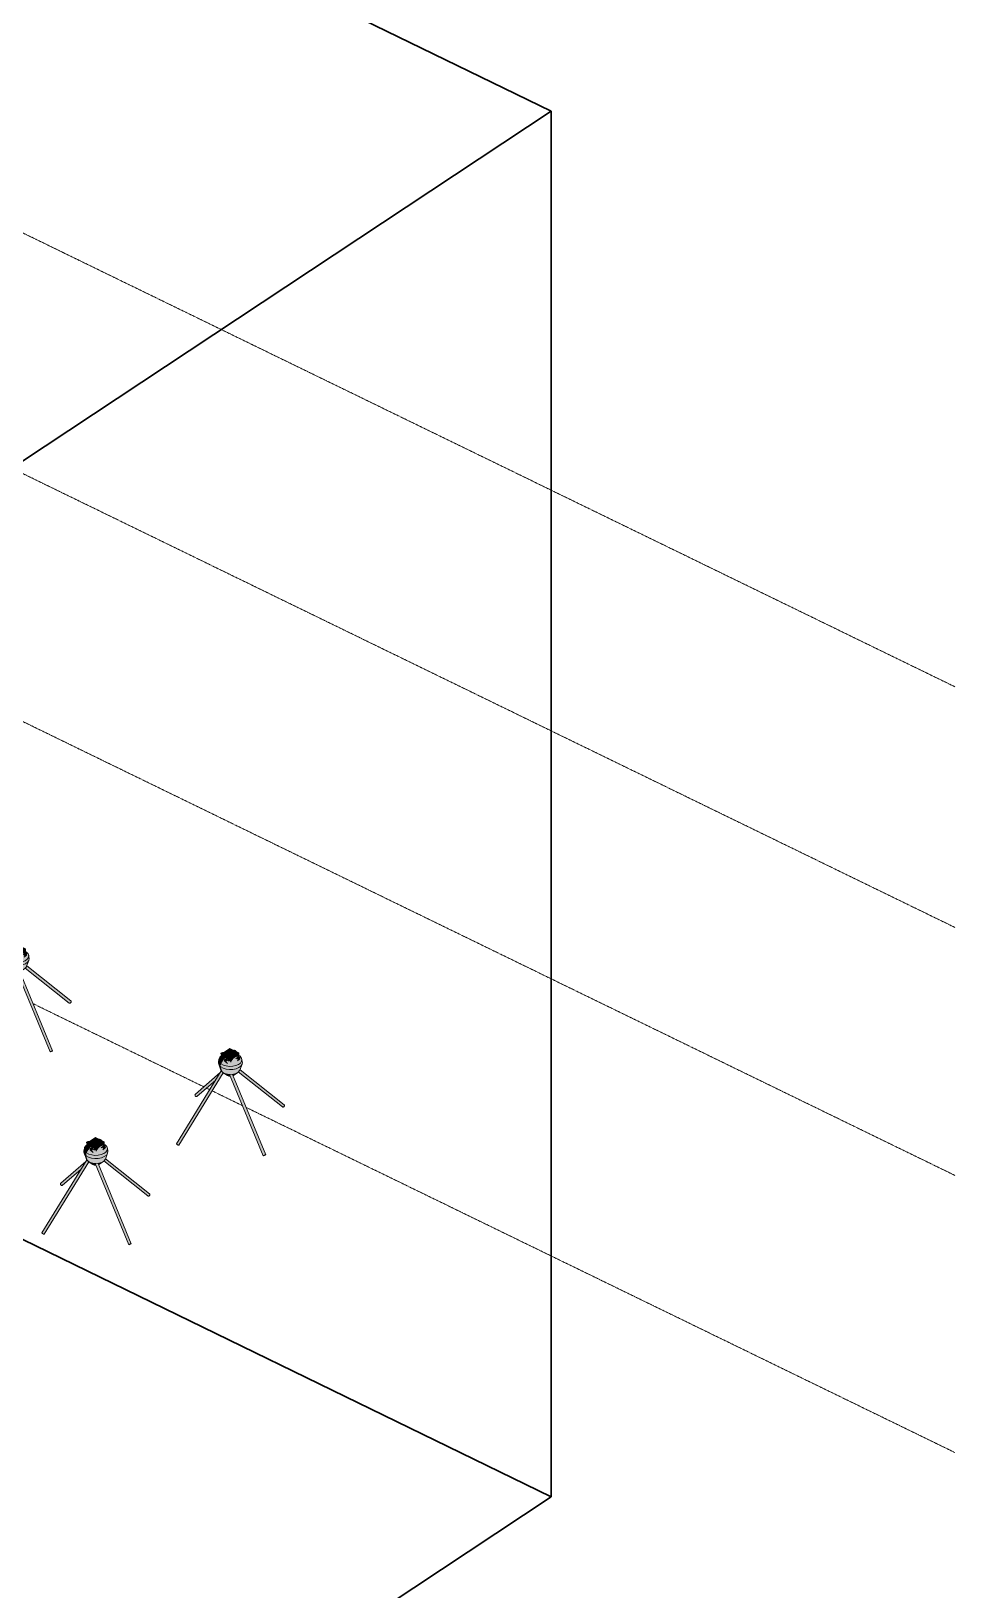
# Model space of a CAD drawing. Header units: inches. Extents: x -4071 to 5659, y -7640 to 11458.
# Drawn here: x 4904 to 5321, y -3113 to -2409 of the extents above; entities that cross this region are included whole.
import ezdxf

# ---------------------------------------------------------------- set-up
doc = ezdxf.new("R2010")
doc.units = ezdxf.units.IN
doc.header["$MEASUREMENT"] = 0
doc.linetypes.add('Grid Line 1_2_', pattern=[0.875, 0.5, -0.125, 0.125, -0.125])
for name, color, linetype, lineweight in [('A-FLOR-LEVL', 51, 'Continuous', 9), ('G-ANNO-SYMB', 111, 'Continuous', 30), ('S-FNDN', 32, 'Continuous', 18)]:
    doc.layers.add(name, color=color, linetype=linetype, lineweight=lineweight)

# ---------------------------------------------------------------- blocks, each defined once
blk = doc.blocks.new('316600 - Special Foundations - Diamond Pier - Generic - 316600 - Special Foundations - Diamond Pier - Generic-562664-FOUNDATION - 3D - VIEW 2')
at = {"layer": 'S-FNDN', "lineweight": 9}
h = blk.add_hatch(color=9, dxfattribs=at)
h.paths.add_polyline_path([(11675.95, -2864.93), (11696.13, -2831.83), (11696.05, -2831.77), (11675.87, -2864.86)], flags=0)
h.paths.add_polyline_path([(11701.89, -2822.65), (11701.83, -2822.55), (11701.82, -2822.61)], flags=0)
h = blk.add_hatch(color=9, dxfattribs=at)
h.paths.add_polyline_path([(11684.93, -2843.39), (11685.17, -2843.26), (11693.55, -2835.84), (11695.59, -2832.51), (11684.23, -2842.59), (11684.23, -2842.88), (11684.49, -2843.26), (11684.78, -2843.39)], flags=0)
h.paths.add_polyline_path([(11696.6, -2833.26), (11697.11, -2832.73), (11696.98, -2832.64), (11696.63, -2833.21)], flags=0)
h.paths.add_polyline_path([(11703.62, -2827.03), (11703.88, -2826.88), (11704.03, -2826.67), (11703.68, -2826.59), (11703.39, -2826.29), (11703.33, -2825.84), (11703.33, -2825.74), (11702.95, -2826.18), (11703.02, -2826.62), (11703.35, -2826.96), (11703.6, -2827.03)], flags=0)
h = blk.add_hatch(color=9, dxfattribs=at)
h.paths.add_polyline_path([(11685.07, -2843.36), (11685.66, -2842.87), (11685.08, -2843.34)], flags=0)
h.paths.add_polyline_path([(11703.74, -2827.01), (11704.22, -2826.62), (11703.75, -2827)], flags=0)
for points in [[(11695.83, -2830), (11695.91, -2828.51), (11695.29, -2827.85), (11694.99, -2827.03), (11694.8, -2828.39), (11695.11, -2829.23)], [(11695.99, -2828.6), (11697.85, -2825.96), (11696.4, -2825.84), (11696.31, -2824.9), (11695.5, -2825.6), (11695.07, -2826.43), (11694.99, -2827.03), (11695.29, -2827.85), (11695.99, -2828.59)], [(11699.76, -2831.24), (11701.91, -2831.06), (11703.27, -2830.67), (11704.29, -2830.14), (11704.92, -2829.67), (11705.47, -2828.85), (11705.59, -2827.98), (11705.34, -2826.99), (11705.23, -2827.56), (11704.74, -2828.28), (11703.48, -2829.1), (11702.14, -2829.56), (11700.61, -2829.76), (11699.11, -2829.71), (11697.81, -2829.44), (11696.63, -2828.97), (11695.99, -2828.65), (11695.93, -2830.05), (11697.36, -2830.76), (11698.86, -2831.12), (11699.62, -2831.22)], [(11700.37, -2827.94), (11700.34, -2826.04), (11696.4, -2824.12), (11696.48, -2825.98), (11697.41, -2825.92), (11698.22, -2826.1), (11699.01, -2826.54), (11700.14, -2827.66)], [(11700.37, -2826.06), (11703.98, -2823.67), (11700.01, -2821.73), (11696.51, -2824.17), (11700.35, -2826.04)], [(11698.08, -2827.54), (11698.55, -2827.08), (11698.6, -2826.99), (11698.46, -2826.51), (11698.21, -2826.46), (11697.9, -2826.59), (11697.55, -2827.13), (11697.81, -2827.54), (11698.07, -2827.54)], [(11700.37, -2827.94), (11701.48, -2826.43), (11702.42, -2825.68), (11703.04, -2825.47), (11703.98, -2825.52), (11703.98, -2823.67), (11700.37, -2826.06), (11700.37, -2827.91)], [(11704.03, -2826.67), (11704.33, -2826.5), (11704.45, -2826.19), (11704.42, -2825.97), (11704.06, -2825.6), (11703.49, -2825.6), (11703.33, -2825.84), (11703.5, -2826.43), (11703.76, -2826.59), (11704.02, -2826.66)], [(11676.85, -2865.43), (11676.97, -2865.26), (11696.89, -2832.57), (11696.33, -2832.04), (11696.2, -2831.93), (11675.95, -2864.93), (11676.8, -2865.42)], [(11696.66, -2832.41), (11695.83, -2830), (11695.11, -2829.23), (11696.21, -2831.91), (11696.66, -2832.4)], [(11700.22, -2833.42), (11701.71, -2833.25), (11702.79, -2832.94), (11703.94, -2832.16), (11704.46, -2831.45), (11705.27, -2829.14), (11704.74, -2829.8), (11703.57, -2830.54), (11702.19, -2831), (11701.26, -2831.19), (11699.11, -2831.16), (11697.73, -2830.88), (11696.48, -2830.37), (11695.83, -2830), (11696.78, -2832.48), (11697.64, -2832.96), (11699.15, -2833.33), (11700.2, -2833.42)]]:
    blk.add_hatch(color=9, dxfattribs=at).paths.add_polyline_path(points, flags=0)
h = blk.add_hatch(color=9, dxfattribs=at)
h.paths.add_polyline_path([(11715.02, -2870.14), (11715.88, -2869.78), (11700.8, -2833.51), (11699.95, -2833.64), (11699.94, -2833.67), (11715.02, -2870.13)], flags=0)
h.paths.add_polyline_path([(11696.4, -2825.11), (11696.48, -2824.06), (11696.85, -2823.76), (11696.77, -2823.58), (11695.93, -2823.97), (11696.4, -2825.1)], flags=0)
h = blk.add_hatch(color=9, dxfattribs=at)
h.paths.add_polyline_path([(11699.78, -2829.79), (11701.89, -2829.61), (11702.83, -2829.38), (11704.17, -2828.71), (11704.74, -2828.28), (11705.3, -2827.27), (11705.33, -2826.5), (11705.09, -2825.83), (11704.28, -2825.03), (11703.98, -2824.89), (11703.94, -2825.52), (11702.75, -2825.54), (11702.65, -2825.58), (11702.02, -2825.93), (11701.03, -2826.99), (11700.37, -2827.94), (11699.32, -2826.83), (11698.6, -2826.27), (11697.89, -2825.98), (11696.08, -2828.64), (11697.05, -2829.2), (11698.94, -2829.68), (11699.7, -2829.78)], flags=0)
h.paths.add_polyline_path([(11698.75, -2828.07), (11698.3, -2827.95), (11697.7, -2827.48), (11697.57, -2827.11), (11698.08, -2826.48), (11698.47, -2826.52), (11699.29, -2827.27), (11699.33, -2827.57), (11699.19, -2827.86), (11698.83, -2828.05), (11698.75, -2828.07)], flags=0)
h.paths.add_polyline_path([(11703.62, -2827.03), (11703.22, -2826.87), (11702.96, -2826.46), (11703, -2826.06), (11703.49, -2825.6), (11703.61, -2825.53), (11704.18, -2825.62), (11704.45, -2826.19), (11704.45, -2826.32), (11704.03, -2826.79), (11703.62, -2827.03)], flags=0)
h = blk.add_hatch(color=9, dxfattribs=at)
h.paths.add_polyline_path([(11715.88, -2869.78), (11716.15, -2869.61), (11701.14, -2833.52), (11700.91, -2833.58), (11715.86, -2869.73)], flags=0)
h.paths.add_polyline_path([(11696.87, -2823.81), (11697.1, -2823.53), (11696.99, -2823.49), (11696.8, -2823.64), (11696.85, -2823.76)], flags=0)
h = blk.add_hatch(color=9, dxfattribs=at)
h.paths.add_polyline_path([(11723.89, -2848.17), (11724.3, -2848.01), (11724.56, -2847.6), (11724.51, -2847.2), (11723.89, -2846.69), (11704.48, -2831.37), (11704.22, -2831.85), (11703.88, -2832.39), (11723.77, -2848.15)], flags=0)
h.paths.add_polyline_path([(11698.75, -2828.07), (11699.07, -2827.96), (11699.28, -2827.72), (11699.32, -2827.38), (11699.1, -2827.01), (11698.55, -2826.59), (11698.62, -2826.84), (11698.45, -2827.28), (11698.07, -2827.54), (11697.73, -2827.51), (11698.59, -2828.07), (11698.74, -2828.07)], flags=0)
h = blk.add_hatch(color=9, dxfattribs=at)
h.paths.add_polyline_path([(11702.79, -2832.94), (11702.79, -2833.05), (11703.75, -2832.39)], flags=0)
h.paths.add_polyline_path([(11700.2, -2834.3), (11700.02, -2833.6), (11701.05, -2833.51), (11701.28, -2833.64), (11701.49, -2833.92), (11702.74, -2832.95), (11701.06, -2833.34), (11699.76, -2833.38), (11698.86, -2833.31), (11697.23, -2832.73), (11697.44, -2832.96), (11699.15, -2834.09), (11699.5, -2834.24), (11699.94, -2834.28)], flags=0)
at = {"layer": 'S-FNDN', "color": 143, "lineweight": 9}
for p, q in [((11695, -2826.59), (11694.8, -2827.92)), ((11695.91, -2823.93), (11696.37, -2825.03)), ((11696.21, -2823.81), (11696.09, -2823.86)), ((11700.01, -2821.73), (11696.4, -2824.12)), ((11696.4, -2824.12), (11700.37, -2826.06)), ((11696.4, -2825.99), (11696.4, -2824.12)), ((11697.14, -2823.63), (11697.07, -2823.45)), ((11698.86, -2823.5), (11697.52, -2824.21)), ((11697.7, -2827.48), (11698.93, -2828.46)), ((11699.65, -2827.43), (11698.48, -2826.5)), ((11703.98, -2823.67), (11700.01, -2821.73)), ((11700.37, -2826.06), (11703.98, -2823.67)), ((11700.37, -2826.06), (11700.37, -2827.94)), ((11702.86, -2824.21), (11701.52, -2823.5)), ((11701.76, -2822.46), (11701.71, -2822.54)), ((11701.91, -2822.61), (11702.02, -2822.69)), ((11703.48, -2825.61), (11702.63, -2826.35)), ((11703.75, -2824.68), (11703.31, -2824.44)), ((11703.41, -2827.34), (11704.3, -2826.55)), ((11703.98, -2825.52), (11703.98, -2823.67)), ((11704, -2824.82), (11704.39, -2825.09)), ((11705.58, -2827.92), (11705.38, -2826.59)), ((11696.06, -2831.75), (11675.81, -2864.77)), ((11676.87, -2865.43), (11696.96, -2832.68)), ((11695.61, -2832.5), (11684.37, -2842.34)), ((11694.9, -2828.83), (11695.91, -2831.46)), ((11696.56, -2833.33), (11697.2, -2832.77)), ((11696.77, -2832.49), (11698.85, -2833.96)), ((11699.82, -2833.39), (11715.02, -2870.14)), ((11716.17, -2869.66), (11701.21, -2833.47)), ((11701.42, -2834.03), (11701.72, -2833.8)), ((11701.53, -2833.96), (11703.61, -2832.49)), ((11703.79, -2832.32), (11723.65, -2848.09)), ((11704.47, -2831.46), (11705.48, -2828.83)), ((11724.43, -2847.11), (11704.52, -2831.3)), ((11685.2, -2843.28), (11693.39, -2836.1)), ((11685.19, -2843.28), (11685.07, -2843.36))]:
    blk.add_line(p, q, dxfattribs=at)
for points in [[(11695.83, -2830, 0), (11695.11, -2829.23, 0), (11694.79, -2828.37, 0), (11694.91, -2827.5, 0)], [(11695.99, -2828.6, 0), (11695.29, -2827.85, 0), (11694.99, -2827.03, 0), (11695.11, -2826.19, 0), (11695.64, -2825.4, 0), (11696.3, -2824.87, 0)], [(11705.59, -2827.98, 0), (11705.47, -2828.85, 0), (11704.92, -2829.67, 0), (11703.98, -2830.37, 0), (11702.74, -2830.89, 0), (11701.3, -2831.18, 0), (11699.76, -2831.24, 0), (11698.26, -2831.05, 0), (11696.91, -2830.62, 0), (11695.83, -2830, 0)], [(11695.91, -2823.93, 0), (11695.93, -2823.93, 0), (11695.99, -2823.9, 0), (11696.08, -2823.87, 0), (11696.2, -2823.82, 0), (11696.33, -2823.76, 0), (11696.48, -2823.7, 0), (11696.63, -2823.64, 0), (11696.77, -2823.58, 0)], [(11704.39, -2825.09, 0), (11705.09, -2825.83, 0), (11705.39, -2826.65, 0), (11705.27, -2827.49, 0), (11704.74, -2828.28, 0), (11703.85, -2828.95, 0), (11702.65, -2829.45, 0), (11701.26, -2829.74, 0), (11699.78, -2829.79, 0), (11698.33, -2829.61, 0), (11697.03, -2829.2, 0), (11695.99, -2828.6, 0)], [(11696.9, -2823.52, 0), (11696.78, -2823.57, 0), (11696.65, -2823.62, 0), (11696.5, -2823.69, 0), (11696.35, -2823.75, 0), (11696.21, -2823.81, 0)], [(11696.77, -2823.58, 0), (11696.89, -2823.53, 0), (11696.99, -2823.49, 0), (11697.05, -2823.46, 0), (11697.07, -2823.45, 0)], [(11698.47, -2826.5, 0), (11698.36, -2826.44, 0), (11698.23, -2826.42, 0), (11698.1, -2826.44, 0), (11697.96, -2826.49, 0), (11697.83, -2826.58, 0), (11697.72, -2826.7, 0), (11697.63, -2826.84, 0), (11697.57, -2826.99, 0), (11697.55, -2827.13, 0), (11697.57, -2827.27, 0), (11697.62, -2827.39, 0), (11697.7, -2827.48, 0)], [(11697.7, -2827.48, 0), (11697.81, -2827.54, 0), (11697.94, -2827.56, 0), (11698.08, -2827.54, 0), (11698.22, -2827.48, 0), (11698.35, -2827.39, 0), (11698.46, -2827.27, 0), (11698.54, -2827.14, 0), (11698.6, -2826.99, 0), (11698.62, -2826.84, 0), (11698.61, -2826.7, 0), (11698.55, -2826.59, 0), (11698.47, -2826.5, 0)], [(11702.68, -2822.96, 0), (11702.57, -2822.88, 0), (11702.44, -2822.79, 0), (11702.3, -2822.7, 0), (11702.16, -2822.62, 0), (11702.04, -2822.55, 0), (11701.92, -2822.5, 0), (11701.84, -2822.47, 0), (11701.78, -2822.45, 0), (11701.76, -2822.46, 0), (11701.77, -2822.49, 0), (11701.83, -2822.55, 0), (11701.91, -2822.61, 0)], [(11702.83, -2823.11, 0), (11702.81, -2823.08, 0), (11702.76, -2823.02, 0), (11702.68, -2822.96, 0)], [(11703.61, -2825.53, 0), (11703.49, -2825.6, 0), (11703.39, -2825.71, 0), (11703.33, -2825.84, 0), (11703.31, -2825.99, 0), (11703.33, -2826.14, 0), (11703.39, -2826.29, 0), (11703.48, -2826.43, 0), (11703.6, -2826.54, 0), (11703.73, -2826.62, 0), (11703.88, -2826.66, 0), (11704.03, -2826.67, 0), (11704.17, -2826.63, 0)], [(11704.17, -2826.63, 0), (11704.29, -2826.56, 0), (11704.39, -2826.45, 0), (11704.45, -2826.32, 0), (11704.47, -2826.17, 0), (11704.45, -2826.02, 0), (11704.39, -2825.87, 0), (11704.3, -2825.74, 0), (11704.18, -2825.62, 0), (11704.05, -2825.54, 0), (11703.9, -2825.5, 0), (11703.75, -2825.5, 0), (11703.61, -2825.53, 0)], [(11696.66, -2832.41, 0), (11696.04, -2831.72, 0), (11695.86, -2831.31, 0)], [(11704.47, -2831.46, 0), (11704.36, -2831.69, 0), (11703.75, -2832.39, 0), (11702.79, -2832.94, 0), (11701.57, -2833.3, 0), (11700.22, -2833.42, 0), (11698.86, -2833.31, 0), (11697.64, -2832.96, 0), (11696.66, -2832.41, 0)], [(11698.8, -2833.93, 0), (11699.5, -2834.24, 0), (11700.24, -2834.33, 0)], [(11685.07, -2843.36, 0), (11684.93, -2843.39, 0), (11684.78, -2843.39, 0), (11684.63, -2843.34, 0), (11684.49, -2843.26, 0), (11684.37, -2843.15, 0), (11684.28, -2843.02, 0), (11684.23, -2842.87, 0), (11684.21, -2842.71, 0), (11684.23, -2842.57, 0), (11684.29, -2842.44, 0), (11684.38, -2842.33, 0)], [(11724.43, -2847.11, 0), (11724.51, -2847.2, 0), (11724.56, -2847.32, 0), (11724.58, -2847.46, 0), (11724.56, -2847.6, 0), (11724.5, -2847.75, 0), (11724.41, -2847.89, 0), (11724.3, -2848.01, 0), (11724.17, -2848.1, 0), (11724.03, -2848.15, 0), (11723.89, -2848.17, 0), (11723.77, -2848.15, 0), (11723.66, -2848.1, 0)], [(11675.95, -2864.93, 0), (11675.87, -2864.86, 0), (11675.82, -2864.81, 0), (11675.8, -2864.78, 0), (11675.81, -2864.77, 0)], [(11676.87, -2865.42, 0), (11676.85, -2865.43, 0), (11676.8, -2865.42, 0), (11676.71, -2865.39, 0), (11676.6, -2865.33, 0), (11676.47, -2865.26, 0), (11676.33, -2865.18, 0), (11676.19, -2865.1, 0), (11676.06, -2865.01, 0), (11675.95, -2864.93, 0)], [(11715.88, -2869.78, 0), (11715.74, -2869.84, 0), (11715.59, -2869.9, 0), (11715.44, -2869.97, 0), (11715.3, -2870.02, 0), (11715.18, -2870.07, 0), (11715.09, -2870.11, 0), (11715.04, -2870.13, 0), (11715.02, -2870.14, 0)], [(11716.17, -2869.66, 0), (11716.15, -2869.67, 0), (11716.09, -2869.69, 0), (11716, -2869.73, 0), (11715.88, -2869.78, 0)]]:
    blk.add_polyline3d(points, dxfattribs=at)
blk = doc.blocks.new('316600 - Special Foundations - Diamond Pier - Generic - 316600 - Special Foundations - Diamond Pier - Generic-V63-FOUNDATION - 3D - VIEW 2')
at = {"layer": 'S-FNDN', "lineweight": 9}
h = blk.add_hatch(color=9, dxfattribs=at)
h.paths.add_polyline_path([(11772.17, -2911.8), (11792.35, -2878.7), (11792.27, -2878.64), (11772.08, -2911.73)], flags=0)
h.paths.add_polyline_path([(11798.1, -2869.52), (11798.04, -2869.42), (11798.03, -2869.48)], flags=0)
h = blk.add_hatch(color=9, dxfattribs=at)
h.paths.add_polyline_path([(11811.23, -2917), (11812.09, -2916.65), (11797.01, -2880.38), (11796.16, -2880.51), (11796.15, -2880.54), (11811.23, -2917)], flags=0)
h.paths.add_polyline_path([(11811.06, -2916.54), (11811.05, -2916.53), (11804.71, -2901.19)], flags=0)
h.paths.add_polyline_path([(11792.61, -2871.97), (11792.7, -2870.93), (11793.06, -2870.63), (11792.99, -2870.45), (11792.14, -2870.84), (11792.61, -2871.97)], flags=0)
for points in [[(11796.59, -2872.93), (11800.19, -2870.54), (11796.22, -2868.6), (11792.72, -2871.04), (11796.56, -2872.91)], [(11796.59, -2874.81), (11797.7, -2873.3), (11798.63, -2872.55), (11799.25, -2872.34), (11800.19, -2872.39), (11800.19, -2870.54), (11796.59, -2872.93), (11796.59, -2874.77)], [(11792.05, -2876.87), (11792.12, -2875.38), (11791.51, -2874.72), (11791.2, -2873.9), (11791.01, -2875.26), (11791.32, -2876.1)], [(11792.21, -2875.46), (11794.06, -2872.82), (11792.61, -2872.71), (11792.52, -2871.77), (11791.71, -2872.47), (11791.29, -2873.3), (11791.2, -2873.9), (11791.51, -2874.72), (11792.2, -2875.46)], [(11792.88, -2879.28), (11792.05, -2876.87), (11791.32, -2876.1), (11792.42, -2878.78), (11792.87, -2879.27)], [(11796.43, -2880.29), (11798.23, -2880.03), (11799.04, -2879.78), (11800.16, -2879.03), (11800.67, -2878.32), (11801.49, -2876.01), (11800.96, -2876.67), (11799.78, -2877.41), (11798.4, -2877.87), (11797.47, -2878.05), (11795.32, -2878.03), (11793.94, -2877.75), (11792.7, -2877.24), (11792.05, -2876.87), (11792.99, -2879.35), (11794.29, -2879.95), (11795.36, -2880.2), (11796.41, -2880.29)], [(11795.97, -2878.11), (11798.12, -2877.93), (11799.48, -2877.54), (11800.51, -2877), (11801.13, -2876.54), (11801.68, -2875.72), (11801.8, -2874.85), (11801.56, -2873.86), (11801.49, -2874.36), (11800.96, -2875.15), (11799.69, -2875.97), (11798.35, -2876.43), (11796.82, -2876.63), (11795.32, -2876.57), (11794.02, -2876.31), (11792.85, -2875.83), (11792.2, -2875.52), (11792.14, -2876.92), (11793.58, -2877.63), (11795.08, -2877.99), (11795.84, -2878.09)], [(11796.59, -2874.81), (11796.55, -2872.91), (11792.61, -2870.99), (11792.7, -2872.84), (11793.62, -2872.79), (11794.43, -2872.97), (11795.22, -2873.41), (11796.35, -2874.53)], [(11794.29, -2874.41), (11794.77, -2873.95), (11794.8, -2873.71), (11794.67, -2873.38), (11794.43, -2873.33), (11794.11, -2873.46), (11793.77, -2874), (11794.03, -2874.41), (11794.28, -2874.41)], [(11800.25, -2873.54), (11800.55, -2873.36), (11800.66, -2873.06), (11800.63, -2872.84), (11800.27, -2872.47), (11799.7, -2872.47), (11799.55, -2872.71), (11799.71, -2873.3), (11799.98, -2873.46), (11800.23, -2873.53)], [(11773.06, -2912.3), (11773.18, -2912.13), (11793.11, -2879.44), (11792.54, -2878.91), (11792.41, -2878.8), (11772.17, -2911.8), (11773.01, -2912.29)]]:
    blk.add_hatch(color=9, dxfattribs=at).paths.add_polyline_path(points, flags=0)
h = blk.add_hatch(color=9, dxfattribs=at)
h.paths.add_polyline_path([(11812.09, -2916.65), (11812.36, -2916.48), (11797.35, -2880.39), (11797.12, -2880.45), (11812.07, -2916.6)], flags=0)
h.paths.add_polyline_path([(11793.08, -2870.68), (11793.31, -2870.4), (11793.2, -2870.36), (11793.01, -2870.51), (11793.06, -2870.63)], flags=0)
h = blk.add_hatch(color=9, dxfattribs=at)
h.paths.add_polyline_path([(11781.14, -2890.26), (11781.39, -2890.13), (11789.76, -2882.71), (11791.81, -2879.38), (11780.44, -2889.46), (11780.44, -2889.75), (11780.7, -2890.13), (11780.99, -2890.26)], flags=0)
h.paths.add_polyline_path([(11792.81, -2880.13), (11793.32, -2879.6), (11793.2, -2879.51), (11792.85, -2880.08)], flags=0)
h.paths.add_polyline_path([(11799.83, -2873.9), (11800.1, -2873.75), (11800.25, -2873.54), (11799.89, -2873.46), (11799.6, -2873.16), (11799.55, -2872.71), (11799.55, -2872.61), (11799.16, -2873.05), (11799.23, -2873.48), (11799.56, -2873.83), (11799.81, -2873.9)], flags=0)
h = blk.add_hatch(color=9, dxfattribs=at)
h.paths.add_polyline_path([(11781.28, -2890.23), (11781.88, -2889.74), (11781.29, -2890.21)], flags=0)
h.paths.add_polyline_path([(11799.95, -2873.88), (11800.42, -2873.5), (11799.96, -2873.87)], flags=0)
h = blk.add_hatch(color=9, dxfattribs=at)
h.paths.add_polyline_path([(11795.99, -2876.66), (11798.11, -2876.48), (11799.04, -2876.25), (11800.39, -2875.58), (11800.96, -2875.15), (11801.49, -2874.36), (11801.55, -2873.36), (11801.26, -2872.66), (11800.5, -2871.9), (11800.19, -2871.76), (11800.15, -2872.39), (11798.96, -2872.41), (11798.86, -2872.45), (11798.23, -2872.8), (11797.24, -2873.86), (11796.59, -2874.81), (11795.53, -2873.7), (11794.81, -2873.14), (11794.1, -2872.84), (11792.29, -2875.51), (11793.26, -2876.07), (11795.16, -2876.55), (11795.91, -2876.65)], flags=0)
h.paths.add_polyline_path([(11794.96, -2874.94), (11794.51, -2874.82), (11793.91, -2874.35), (11793.78, -2873.98), (11794.29, -2873.35), (11794.68, -2873.39), (11795.5, -2874.14), (11795.54, -2874.44), (11795.41, -2874.73), (11795.04, -2874.92), (11794.96, -2874.94)], flags=0)
h.paths.add_polyline_path([(11799.83, -2873.9), (11799.43, -2873.74), (11799.18, -2873.33), (11799.21, -2872.93), (11799.7, -2872.47), (11799.9, -2872.41), (11800.4, -2872.49), (11800.66, -2873.06), (11800.66, -2873.19), (11800.25, -2873.66), (11799.83, -2873.9)], flags=0)
h = blk.add_hatch(color=9, dxfattribs=at)
h.paths.add_polyline_path([(11820.11, -2895.04), (11820.51, -2894.88), (11820.77, -2894.47), (11820.72, -2894.07), (11820.11, -2893.56), (11800.7, -2878.24), (11800.43, -2878.72), (11800.09, -2879.25), (11819.98, -2895.02)], flags=0)
h.paths.add_polyline_path([(11794.96, -2874.94), (11795.28, -2874.83), (11795.49, -2874.59), (11795.53, -2874.25), (11795.32, -2873.87), (11794.77, -2873.46), (11794.83, -2873.71), (11794.67, -2874.15), (11794.28, -2874.41), (11793.95, -2874.37), (11794.8, -2874.94), (11794.96, -2874.94)], flags=0)
h = blk.add_hatch(color=9, dxfattribs=at)
h.paths.add_polyline_path([(11799, -2879.81), (11799.15, -2879.81), (11799.02, -2879.8)], flags=0)
h.paths.add_polyline_path([(11796.41, -2881.17), (11796.23, -2880.47), (11797.26, -2880.38), (11797.49, -2880.51), (11797.7, -2880.79), (11798.76, -2879.88), (11797.27, -2880.21), (11795.97, -2880.25), (11794.56, -2880.03), (11793.44, -2879.59), (11793.65, -2879.83), (11795.36, -2880.95), (11795.71, -2881.11), (11796.15, -2881.15)], flags=0)
at = {"layer": 'S-FNDN', "color": 143, "lineweight": 9}
for p, q in [((11792.12, -2870.8), (11792.58, -2871.9)), ((11792.42, -2870.67), (11792.3, -2870.73)), ((11796.22, -2868.6), (11792.61, -2870.99)), ((11793.35, -2870.5), (11793.28, -2870.32)), ((11795.07, -2870.37), (11793.73, -2871.08)), ((11800.19, -2870.54), (11796.22, -2868.6)), ((11796.59, -2872.93), (11800.19, -2870.54)), ((11799.07, -2871.08), (11797.73, -2870.37)), ((11798.12, -2869.48), (11798.23, -2869.56)), ((11800.19, -2872.39), (11800.19, -2870.54)), ((11791.21, -2873.46), (11791.01, -2874.79)), ((11791.12, -2875.7), (11792.12, -2878.33)), ((11792.61, -2870.99), (11796.59, -2872.93)), ((11792.61, -2872.86), (11792.61, -2870.99)), ((11793.91, -2874.35), (11795.15, -2875.33)), ((11795.86, -2874.3), (11794.69, -2873.37)), ((11796.59, -2872.93), (11796.59, -2874.81)), ((11799.69, -2872.48), (11798.84, -2873.22)), ((11799.96, -2871.55), (11799.52, -2871.31)), ((11799.62, -2874.2), (11800.51, -2873.42)), ((11800.21, -2871.69), (11800.6, -2871.96)), ((11800.68, -2878.33), (11801.69, -2875.7)), ((11801.79, -2874.79), (11801.6, -2873.46)), ((11792.27, -2878.62), (11772.02, -2911.64)), ((11773.08, -2912.3), (11793.17, -2879.55)), ((11791.83, -2879.37), (11780.59, -2889.21)), ((11781.41, -2890.15), (11789.61, -2882.97)), ((11792.77, -2880.2), (11793.41, -2879.64)), ((11792.99, -2879.36), (11795.06, -2880.83)), ((11796.04, -2880.26), (11811.23, -2917)), ((11812.39, -2916.53), (11797.42, -2880.34)), ((11797.64, -2880.9), (11797.98, -2880.61)), ((11797.75, -2880.83), (11799.82, -2879.36)), ((11799.97, -2879.16), (11819.87, -2894.96)), ((11820.64, -2893.98), (11800.81, -2878.23)), ((11781.4, -2890.15), (11781.28, -2890.23))]:
    blk.add_line(p, q, dxfattribs=at)
for points in [[(11792.12, -2870.8, 0), (11792.14, -2870.79, 0), (11792.2, -2870.77, 0), (11792.29, -2870.74, 0), (11792.41, -2870.69, 0), (11792.55, -2870.63, 0), (11792.7, -2870.57, 0), (11792.85, -2870.51, 0), (11792.99, -2870.45, 0)], [(11793.12, -2870.39, 0), (11793, -2870.44, 0), (11792.86, -2870.49, 0), (11792.71, -2870.55, 0), (11792.56, -2870.62, 0), (11792.42, -2870.67, 0)], [(11792.99, -2870.45, 0), (11793.11, -2870.4, 0), (11793.2, -2870.36, 0), (11793.26, -2870.33, 0), (11793.28, -2870.32, 0)], [(11798.89, -2869.83, 0), (11798.78, -2869.75, 0), (11798.65, -2869.66, 0), (11798.52, -2869.57, 0), (11798.38, -2869.49, 0), (11798.25, -2869.42, 0), (11798.14, -2869.37, 0), (11798.05, -2869.33, 0), (11797.99, -2869.32, 0), (11797.97, -2869.33, 0), (11797.99, -2869.36, 0), (11798.04, -2869.42, 0), (11798.12, -2869.48, 0)], [(11799.04, -2869.98, 0), (11799.02, -2869.95, 0), (11798.97, -2869.89, 0), (11798.89, -2869.83, 0)], [(11792.05, -2876.87, 0), (11791.32, -2876.1, 0), (11791, -2875.24, 0), (11791.13, -2874.37, 0)], [(11792.21, -2875.46, 0), (11791.51, -2874.72, 0), (11791.2, -2873.9, 0), (11791.32, -2873.06, 0), (11791.85, -2872.27, 0), (11792.51, -2871.74, 0)], [(11801.8, -2874.85, 0), (11801.68, -2875.72, 0), (11801.13, -2876.54, 0), (11800.2, -2877.24, 0), (11798.96, -2877.75, 0), (11797.51, -2878.05, 0), (11795.97, -2878.11, 0), (11794.47, -2877.92, 0), (11793.13, -2877.49, 0), (11792.05, -2876.87, 0)], [(11800.6, -2871.96, 0), (11801.3, -2872.7, 0), (11801.6, -2873.52, 0), (11801.49, -2874.36, 0), (11800.96, -2875.15, 0), (11800.06, -2875.82, 0), (11798.86, -2876.32, 0), (11797.47, -2876.61, 0), (11795.99, -2876.66, 0), (11794.54, -2876.47, 0), (11793.25, -2876.07, 0), (11792.21, -2875.46, 0)], [(11794.68, -2873.36, 0), (11794.58, -2873.31, 0), (11794.45, -2873.29, 0), (11794.31, -2873.31, 0), (11794.17, -2873.36, 0), (11794.04, -2873.45, 0), (11793.93, -2873.57, 0), (11793.84, -2873.71, 0), (11793.79, -2873.86, 0), (11793.77, -2874, 0), (11793.78, -2874.14, 0), (11793.83, -2874.26, 0), (11793.91, -2874.35, 0)], [(11793.91, -2874.35, 0), (11794.02, -2874.41, 0), (11794.15, -2874.43, 0), (11794.29, -2874.41, 0), (11794.43, -2874.35, 0), (11794.56, -2874.26, 0), (11794.67, -2874.14, 0), (11794.76, -2874.01, 0), (11794.81, -2873.86, 0), (11794.83, -2873.71, 0), (11794.82, -2873.57, 0), (11794.77, -2873.46, 0), (11794.68, -2873.36, 0)], [(11799.82, -2872.4, 0), (11799.7, -2872.47, 0), (11799.61, -2872.58, 0), (11799.55, -2872.71, 0), (11799.53, -2872.86, 0), (11799.54, -2873.01, 0), (11799.6, -2873.16, 0), (11799.69, -2873.3, 0), (11799.81, -2873.41, 0), (11799.95, -2873.49, 0), (11800.1, -2873.53, 0), (11800.25, -2873.54, 0), (11800.39, -2873.5, 0)], [(11800.39, -2873.5, 0), (11800.51, -2873.43, 0), (11800.6, -2873.32, 0), (11800.66, -2873.19, 0), (11800.68, -2873.04, 0), (11800.66, -2872.89, 0), (11800.61, -2872.74, 0), (11800.52, -2872.6, 0), (11800.4, -2872.49, 0), (11800.26, -2872.41, 0), (11800.11, -2872.37, 0), (11799.96, -2872.36, 0), (11799.82, -2872.4, 0)], [(11792.88, -2879.28, 0), (11792.25, -2878.59, 0), (11792.09, -2878.23, 0)], [(11800.72, -2878.23, 0), (11800.57, -2878.56, 0), (11799.96, -2879.25, 0), (11799, -2879.81, 0), (11797.78, -2880.16, 0), (11796.43, -2880.29, 0), (11795.08, -2880.17, 0), (11793.85, -2879.83, 0), (11792.88, -2879.28, 0)], [(11795.02, -2880.8, 0), (11795.71, -2881.11, 0), (11796.45, -2881.19, 0)], [(11781.28, -2890.23, 0), (11781.14, -2890.26, 0), (11780.99, -2890.26, 0), (11780.84, -2890.21, 0), (11780.7, -2890.13, 0), (11780.58, -2890.02, 0), (11780.49, -2889.89, 0), (11780.44, -2889.74, 0), (11780.42, -2889.58, 0), (11780.44, -2889.44, 0), (11780.5, -2889.3, 0), (11780.59, -2889.2, 0)], [(11820.64, -2893.98, 0), (11820.72, -2894.07, 0), (11820.77, -2894.19, 0), (11820.79, -2894.33, 0), (11820.77, -2894.47, 0), (11820.71, -2894.62, 0), (11820.62, -2894.76, 0), (11820.51, -2894.88, 0), (11820.38, -2894.97, 0), (11820.24, -2895.02, 0), (11820.11, -2895.04, 0), (11819.98, -2895.02, 0), (11819.87, -2894.96, 0)], [(11772.17, -2911.8, 0), (11772.08, -2911.73, 0), (11772.03, -2911.68, 0), (11772.02, -2911.65, 0), (11772.02, -2911.64, 0)], [(11773.09, -2912.29, 0), (11773.06, -2912.3, 0), (11773.01, -2912.29, 0), (11772.92, -2912.26, 0), (11772.81, -2912.2, 0), (11772.68, -2912.13, 0), (11772.54, -2912.05, 0), (11772.4, -2911.96, 0), (11772.28, -2911.88, 0), (11772.17, -2911.8, 0)], [(11812.09, -2916.65, 0), (11811.95, -2916.71, 0), (11811.8, -2916.77, 0), (11811.65, -2916.83, 0), (11811.51, -2916.89, 0), (11811.4, -2916.94, 0), (11811.3, -2916.98, 0), (11811.25, -2917, 0), (11811.23, -2917, 0)], [(11812.39, -2916.53, 0), (11812.36, -2916.54, 0), (11812.31, -2916.56, 0), (11812.21, -2916.6, 0), (11812.09, -2916.65, 0)]]:
    blk.add_polyline3d(points, dxfattribs=at)
blk = doc.blocks.new('316600 - Special Foundations - Diamond Pier - Generic - 316600 - Special Foundations - Diamond Pier - Generic-V66-FOUNDATION - 3D - VIEW 2')
at = {"layer": 'S-FNDN', "lineweight": 9}
h = blk.add_hatch(color=9, dxfattribs=at)
h.paths.add_polyline_path([(11711.47, -2951.98), (11731.65, -2918.88), (11731.56, -2918.82), (11711.38, -2951.92)], flags=0)
h.paths.add_polyline_path([(11737.4, -2909.7), (11737.34, -2909.6), (11737.33, -2909.67)], flags=0)
h = blk.add_hatch(color=9, dxfattribs=at)
h.paths.add_polyline_path([(11720.44, -2930.45), (11720.69, -2930.32), (11729.06, -2922.9), (11731.11, -2919.57), (11719.74, -2929.64), (11719.74, -2929.93), (11720, -2930.32), (11720.29, -2930.44)], flags=0)
h.paths.add_polyline_path([(11732.11, -2920.32), (11732.62, -2919.78), (11732.5, -2919.69), (11732.15, -2920.26)], flags=0)
h.paths.add_polyline_path([(11739.13, -2914.08), (11739.4, -2913.94), (11739.55, -2913.72), (11739.19, -2913.64), (11738.9, -2913.35), (11738.85, -2912.89), (11738.85, -2912.79), (11738.46, -2913.23), (11738.53, -2913.67), (11738.86, -2914.01), (11739.11, -2914.08)], flags=0)
for points in [[(11731.51, -2915.65), (11733.36, -2913.01), (11731.91, -2912.89), (11731.82, -2911.95), (11731.01, -2912.66), (11730.59, -2913.48), (11730.5, -2914.08), (11730.8, -2914.91), (11731.5, -2915.64)], [(11735.89, -2915), (11735.85, -2913.09), (11731.91, -2911.17), (11732, -2913.03), (11732.92, -2912.97), (11733.73, -2913.16), (11734.52, -2913.59), (11735.65, -2914.71)], [(11735.89, -2913.11), (11739.43, -2910.69), (11735.52, -2908.79), (11732.02, -2911.23), (11735.86, -2913.1)], [(11735.89, -2915), (11737, -2913.48), (11737.93, -2912.73), (11738.55, -2912.52), (11739.49, -2912.57), (11739.45, -2910.75), (11735.89, -2913.11), (11735.89, -2914.96)], [(11739.55, -2913.72), (11739.85, -2913.55), (11739.96, -2913.24), (11739.93, -2913.03), (11739.57, -2912.66), (11739, -2912.66), (11738.85, -2912.89), (11739.01, -2913.48), (11739.28, -2913.64), (11739.53, -2913.72)], [(11712.36, -2952.49), (11712.48, -2952.32), (11732.41, -2919.63), (11731.84, -2919.09), (11731.71, -2918.98), (11711.47, -2951.98), (11712.31, -2952.47)], [(11731.35, -2917.05), (11731.42, -2915.56), (11730.8, -2914.91), (11730.5, -2914.08), (11730.31, -2915.44), (11730.62, -2916.28)], [(11732.18, -2919.46), (11731.35, -2917.05), (11730.62, -2916.28), (11731.72, -2918.96), (11732.17, -2919.46)], [(11735.73, -2920.48), (11737.53, -2920.22), (11738.34, -2919.97), (11739.46, -2919.22), (11739.97, -2918.5), (11740.79, -2916.19), (11740.26, -2916.85), (11739.08, -2917.6), (11737.7, -2918.05), (11736.77, -2918.24), (11734.62, -2918.21), (11733.24, -2917.93), (11732, -2917.43), (11731.35, -2917.05), (11732.29, -2919.53), (11733.59, -2920.13), (11734.87, -2920.4), (11735.71, -2920.47)], [(11735.27, -2918.29), (11737.42, -2918.11), (11738.78, -2917.72), (11739.81, -2917.19), (11740.43, -2916.72), (11740.98, -2915.91), (11741.1, -2915.04), (11740.86, -2914.04), (11740.74, -2914.61), (11740.26, -2915.33), (11738.99, -2916.16), (11737.65, -2916.61), (11736.12, -2916.81), (11734.62, -2916.76), (11733.32, -2916.5), (11732.15, -2916.02), (11731.5, -2915.7), (11731.44, -2917.11), (11732.88, -2917.82), (11734.38, -2918.18), (11735.13, -2918.28)], [(11733.59, -2914.59), (11734.07, -2914.13), (11734.11, -2914.04), (11733.97, -2913.56), (11733.73, -2913.51), (11733.41, -2913.64), (11733.06, -2914.19), (11733.33, -2914.59), (11733.58, -2914.59)]]:
    blk.add_hatch(color=9, dxfattribs=at).paths.add_polyline_path(points, flags=0)
h = blk.add_hatch(color=9, dxfattribs=at)
h.paths.add_polyline_path([(11750.53, -2957.19), (11751.39, -2956.84), (11736.31, -2920.56), (11735.46, -2920.69), (11735.45, -2920.73), (11750.53, -2957.18)], flags=0)
h.paths.add_polyline_path([(11750.36, -2956.72), (11750.35, -2956.71), (11746.38, -2947.1)], flags=0)
h.paths.add_polyline_path([(11731.91, -2912.16), (11732, -2911.12), (11732.36, -2910.81), (11732.29, -2910.63), (11731.44, -2911.03), (11731.91, -2912.16)], flags=0)
h = blk.add_hatch(color=9, dxfattribs=at)
h.paths.add_polyline_path([(11735.29, -2916.84), (11737.41, -2916.66), (11738.34, -2916.43), (11739.69, -2915.76), (11740.26, -2915.33), (11740.82, -2914.33), (11740.85, -2913.55), (11740.6, -2912.88), (11739.8, -2912.08), (11739.49, -2911.94), (11739.45, -2912.58), (11738.26, -2912.6), (11738.16, -2912.64), (11737.53, -2912.98), (11736.54, -2914.04), (11735.89, -2915), (11734.83, -2913.88), (11734.11, -2913.32), (11733.4, -2913.03), (11731.59, -2915.7), (11732.56, -2916.25), (11734.46, -2916.74), (11735.21, -2916.83)], flags=0)
h.paths.add_polyline_path([(11734.26, -2915.12), (11733.81, -2915.01), (11733.21, -2914.53), (11733.08, -2914.16), (11733.59, -2913.53), (11733.98, -2913.58), (11734.8, -2914.33), (11734.84, -2914.62), (11734.7, -2914.91), (11734.34, -2915.11), (11734.26, -2915.12)], flags=0)
h.paths.add_polyline_path([(11739.13, -2914.08), (11738.73, -2913.92), (11738.48, -2913.52), (11738.51, -2913.11), (11739, -2912.66), (11739.12, -2912.58), (11739.7, -2912.68), (11739.96, -2913.24), (11739.96, -2913.37), (11739.55, -2913.84), (11739.13, -2914.08)], flags=0)
h = blk.add_hatch(color=9, dxfattribs=at)
h.paths.add_polyline_path([(11751.39, -2956.84), (11751.66, -2956.66), (11736.65, -2920.58), (11736.42, -2920.63), (11751.37, -2956.79)], flags=0)
h.paths.add_polyline_path([(11732.38, -2910.86), (11732.61, -2910.58), (11732.5, -2910.54), (11732.31, -2910.69), (11732.36, -2910.81)], flags=0)
h = blk.add_hatch(color=9, dxfattribs=at)
h.paths.add_polyline_path([(11720.58, -2930.41), (11721.18, -2929.92), (11720.59, -2930.4)], flags=0)
h.paths.add_polyline_path([(11739.25, -2914.06), (11739.69, -2913.72), (11739.26, -2914.06)], flags=0)
h = blk.add_hatch(color=9, dxfattribs=at)
h.paths.add_polyline_path([(11738.3, -2919.99), (11738.45, -2919.99), (11738.32, -2919.98)], flags=0)
h.paths.add_polyline_path([(11735.71, -2921.36), (11735.53, -2920.66), (11736.56, -2920.57), (11736.79, -2920.7), (11737, -2920.98), (11738.06, -2920.06), (11736.57, -2920.4), (11735.27, -2920.44), (11733.86, -2920.21), (11732.74, -2919.78), (11732.95, -2920.01), (11734.66, -2921.14), (11735.27, -2921.32), (11735.45, -2921.34)], flags=0)
h = blk.add_hatch(color=9, dxfattribs=at)
h.paths.add_polyline_path([(11759.41, -2935.23), (11759.81, -2935.06), (11760.07, -2934.66), (11760.02, -2934.26), (11759.41, -2933.74), (11740, -2918.43), (11739.73, -2918.9), (11739.39, -2919.44), (11759.28, -2935.21)], flags=0)
h.paths.add_polyline_path([(11734.26, -2915.12), (11734.58, -2915.02), (11734.79, -2914.77), (11734.83, -2914.44), (11734.62, -2914.06), (11734.07, -2913.64), (11734.13, -2913.9), (11733.97, -2914.33), (11733.58, -2914.59), (11733.25, -2914.56), (11734.1, -2915.12), (11734.26, -2915.12)], flags=0)
at = {"layer": 'S-FNDN', "color": 143, "lineweight": 9}
for p, q in [((11731.42, -2910.98), (11731.88, -2912.08)), ((11731.72, -2910.86), (11731.6, -2910.91)), ((11735.52, -2908.79), (11731.91, -2911.17)), ((11731.91, -2911.17), (11735.89, -2913.11)), ((11731.91, -2913.04), (11731.91, -2911.17)), ((11732.65, -2910.68), (11732.58, -2910.51)), ((11734.37, -2910.55), (11733.03, -2911.26)), ((11739.49, -2910.72), (11735.52, -2908.79)), ((11735.89, -2913.11), (11739.49, -2910.72)), ((11738.37, -2911.26), (11737.03, -2910.55)), ((11737.42, -2909.67), (11737.53, -2909.75)), ((11738.99, -2912.66), (11738.14, -2913.41)), ((11739.26, -2911.73), (11738.82, -2911.5)), ((11739.49, -2912.57), (11739.49, -2910.72)), ((11739.51, -2911.87), (11739.9, -2912.14)), ((11731.57, -2918.8), (11711.32, -2951.83)), ((11712.38, -2952.48), (11732.47, -2919.73)), ((11731.13, -2919.55), (11719.88, -2929.39)), ((11730.51, -2913.65), (11730.31, -2914.97)), ((11730.42, -2915.88), (11731.42, -2918.52)), ((11732.07, -2920.39), (11732.71, -2919.82)), ((11732.29, -2919.55), (11734.36, -2921.01)), ((11733.21, -2914.53), (11734.44, -2915.51)), ((11735.16, -2914.48), (11733.99, -2913.55)), ((11735.89, -2913.11), (11735.89, -2915)), ((11737.04, -2921.01), (11739.12, -2919.55)), ((11738.92, -2914.39), (11739.81, -2913.6)), ((11739.27, -2919.34), (11759.17, -2935.15)), ((11739.98, -2918.52), (11740.99, -2915.88)), ((11759.94, -2934.17), (11740.03, -2918.35)), ((11741.09, -2914.97), (11740.9, -2913.65)), ((11720.71, -2930.33), (11728.91, -2923.15)), ((11735.34, -2920.44), (11750.53, -2957.19)), ((11751.69, -2956.71), (11736.72, -2920.53)), ((11736.93, -2921.08), (11737.28, -2920.79)), ((11720.7, -2930.34), (11720.58, -2930.41))]:
    blk.add_line(p, q, dxfattribs=at)
for points in [[(11731.51, -2915.65, 0), (11730.8, -2914.91, 0), (11730.5, -2914.08, 0), (11730.62, -2913.24, 0), (11731.15, -2912.46, 0), (11731.81, -2911.93, 0)], [(11731.42, -2910.98, 0), (11731.44, -2910.98, 0), (11731.5, -2910.96, 0), (11731.59, -2910.92, 0), (11731.71, -2910.87, 0), (11731.85, -2910.81, 0), (11732, -2910.75, 0), (11732.15, -2910.69, 0), (11732.29, -2910.63, 0)], [(11739.9, -2912.14, 0), (11740.6, -2912.88, 0), (11740.9, -2913.71, 0), (11740.79, -2914.55, 0), (11740.26, -2915.33, 0), (11739.36, -2916, 0), (11738.16, -2916.5, 0), (11736.77, -2916.79, 0), (11735.29, -2916.84, 0), (11733.84, -2916.66, 0), (11732.55, -2916.25, 0), (11731.51, -2915.65, 0)], [(11732.41, -2910.57, 0), (11732.3, -2910.62, 0), (11732.16, -2910.68, 0), (11732.01, -2910.74, 0), (11731.86, -2910.8, 0), (11731.72, -2910.86, 0)], [(11732.29, -2910.63, 0), (11732.41, -2910.58, 0), (11732.5, -2910.54, 0), (11732.56, -2910.52, 0), (11732.58, -2910.51, 0)], [(11738.19, -2910.01, 0), (11738.08, -2909.93, 0), (11737.95, -2909.84, 0), (11737.82, -2909.76, 0), (11737.68, -2909.68, 0), (11737.55, -2909.61, 0), (11737.43, -2909.55, 0), (11737.35, -2909.52, 0), (11737.29, -2909.51, 0), (11737.27, -2909.52, 0), (11737.29, -2909.55, 0), (11737.34, -2909.6, 0), (11737.42, -2909.67, 0)], [(11738.34, -2910.16, 0), (11738.32, -2910.13, 0), (11738.27, -2910.08, 0), (11738.19, -2910.01, 0)], [(11739.12, -2912.58, 0), (11739, -2912.66, 0), (11738.91, -2912.76, 0), (11738.85, -2912.89, 0), (11738.82, -2913.04, 0), (11738.84, -2913.2, 0), (11738.9, -2913.35, 0), (11738.99, -2913.48, 0), (11739.11, -2913.59, 0), (11739.25, -2913.67, 0), (11739.4, -2913.72, 0), (11739.55, -2913.72, 0), (11739.69, -2913.68, 0)], [(11739.69, -2913.68, 0), (11739.81, -2913.61, 0), (11739.9, -2913.51, 0), (11739.96, -2913.37, 0), (11739.98, -2913.23, 0), (11739.96, -2913.07, 0), (11739.91, -2912.92, 0), (11739.82, -2912.79, 0), (11739.7, -2912.68, 0), (11739.56, -2912.6, 0), (11739.41, -2912.55, 0), (11739.26, -2912.55, 0), (11739.12, -2912.58, 0)], [(11731.35, -2917.05, 0), (11730.62, -2916.28, 0), (11730.3, -2915.43, 0), (11730.43, -2914.55, 0)], [(11741.1, -2915.04, 0), (11740.98, -2915.91, 0), (11740.43, -2916.72, 0), (11739.5, -2917.42, 0), (11738.26, -2917.94, 0), (11736.81, -2918.24, 0), (11735.27, -2918.29, 0), (11733.77, -2918.1, 0), (11732.43, -2917.68, 0), (11731.35, -2917.05, 0)], [(11732.18, -2919.46, 0), (11731.55, -2918.77, 0), (11731.37, -2918.36, 0)], [(11739.98, -2918.52, 0), (11739.87, -2918.74, 0), (11739.26, -2919.44, 0), (11738.3, -2919.99, 0), (11737.08, -2920.35, 0), (11735.73, -2920.48, 0), (11734.38, -2920.36, 0), (11733.15, -2920.01, 0), (11732.18, -2919.46, 0)], [(11733.98, -2913.55, 0), (11733.87, -2913.49, 0), (11733.75, -2913.47, 0), (11733.61, -2913.49, 0), (11733.47, -2913.55, 0), (11733.34, -2913.64, 0), (11733.23, -2913.76, 0), (11733.14, -2913.89, 0), (11733.09, -2914.04, 0), (11733.06, -2914.19, 0), (11733.08, -2914.33, 0), (11733.13, -2914.44, 0), (11733.21, -2914.53, 0)], [(11733.21, -2914.53, 0), (11733.32, -2914.59, 0), (11733.45, -2914.61, 0), (11733.59, -2914.59, 0), (11733.73, -2914.54, 0), (11733.86, -2914.45, 0), (11733.97, -2914.33, 0), (11734.06, -2914.19, 0), (11734.11, -2914.04, 0), (11734.13, -2913.9, 0), (11734.12, -2913.76, 0), (11734.07, -2913.64, 0), (11733.98, -2913.55, 0)], [(11734.32, -2920.98, 0), (11735.01, -2921.3, 0), (11735.75, -2921.38, 0)], [(11720.58, -2930.41, 0), (11720.44, -2930.45, 0), (11720.29, -2930.44, 0), (11720.14, -2930.4, 0), (11720, -2930.32, 0), (11719.88, -2930.21, 0), (11719.79, -2930.07, 0), (11719.74, -2929.92, 0), (11719.72, -2929.77, 0), (11719.74, -2929.62, 0), (11719.8, -2929.49, 0), (11719.89, -2929.38, 0)], [(11759.94, -2934.16, 0), (11760.02, -2934.26, 0), (11760.07, -2934.37, 0), (11760.09, -2934.51, 0), (11760.07, -2934.66, 0), (11760.01, -2934.81, 0), (11759.92, -2934.94, 0), (11759.81, -2935.06, 0), (11759.68, -2935.15, 0), (11759.54, -2935.21, 0), (11759.41, -2935.23, 0), (11759.28, -2935.21, 0), (11759.17, -2935.15, 0)], [(11711.47, -2951.98, 0), (11711.38, -2951.92, 0), (11711.33, -2951.86, 0), (11711.32, -2951.83, 0), (11711.32, -2951.83, 0)], [(11712.38, -2952.48, 0), (11712.36, -2952.49, 0), (11712.31, -2952.47, 0), (11712.22, -2952.44, 0), (11712.11, -2952.39, 0), (11711.98, -2952.32, 0), (11711.84, -2952.24, 0), (11711.7, -2952.15, 0), (11711.57, -2952.06, 0), (11711.47, -2951.98, 0)], [(11751.39, -2956.84, 0), (11751.25, -2956.9, 0), (11751.1, -2956.96, 0), (11750.95, -2957.02, 0), (11750.81, -2957.08, 0), (11750.69, -2957.12, 0), (11750.6, -2957.16, 0), (11750.55, -2957.18, 0), (11750.53, -2957.19, 0)], [(11751.69, -2956.71, 0), (11751.66, -2956.72, 0), (11751.6, -2956.75, 0), (11751.51, -2956.79, 0), (11751.39, -2956.84, 0)]]:
    blk.add_polyline3d(points, dxfattribs=at)

msp = doc.modelspace()

# ---------------------------------------------------------------- linework, layer by layer
at = {"layer": 'A-FLOR-LEVL', "linetype": 'Grid Line 1_2_'}
for p, q in [((5138.939, -2616.529), (3194.425, -1669.279)), ((5138.939, -2725.179), (3194.425, -1777.93)), ((5138.939, -2837.122), (4301.642, -2429.241)), ((5138.939, -2616.529), (5321.101, -2705.267)), ((5138.939, -2725.179), (5321.101, -2813.917)), ((5138.939, -2837.122), (5321.101, -2925.86)), ((4982.221, -2885.891), (4905.158, -2848.35)), ((4984.877, -2887.185), (4983.384, -2886.457)), ((4999.734, -2894.422), (4985.966, -2887.715)), ((5138.939, -2962.235), (5001.37, -2895.219)), ((5138.939, -2962.235), (5321.101, -3050.972))]:
    msp.add_line(p, q, dxfattribs=at)
at = {"layer": 'G-ANNO-SYMB'}
for p, q in [((5138.939, -2445.477), (3194.425, -1498.227)), ((3194.425, -2123.745), (5138.939, -3070.995)), ((3742.28, -3370.086), (5138.939, -2445.477)), ((5138.939, -2445.477), (5138.939, -3070.995)), ((3742.28, -3995.604), (5138.939, -3070.995))]:
    msp.add_line(p, q, dxfattribs=at)

# ---------------------------------------------------------------- block references
at = {"layer": 'S-FNDN', "color": 143, "lineweight": 9}
for name in ['316600 - Special Foundations - Diamond Pier - Generic - 316600 - Special Foundations - Diamond Pier - Generic-562664-FOUNDATION - 3D - VIEW 2', '316600 - Special Foundations - Diamond Pier - Generic - 316600 - Special Foundations - Diamond Pier - Generic-V63-FOUNDATION - 3D - VIEW 2', '316600 - Special Foundations - Diamond Pier - Generic - 316600 - Special Foundations - Diamond Pier - Generic-V66-FOUNDATION - 3D - VIEW 2']:
    msp.add_blockref(name, (-6802.179, 0), dxfattribs=at)

doc.saveas('drawing.dxf')
